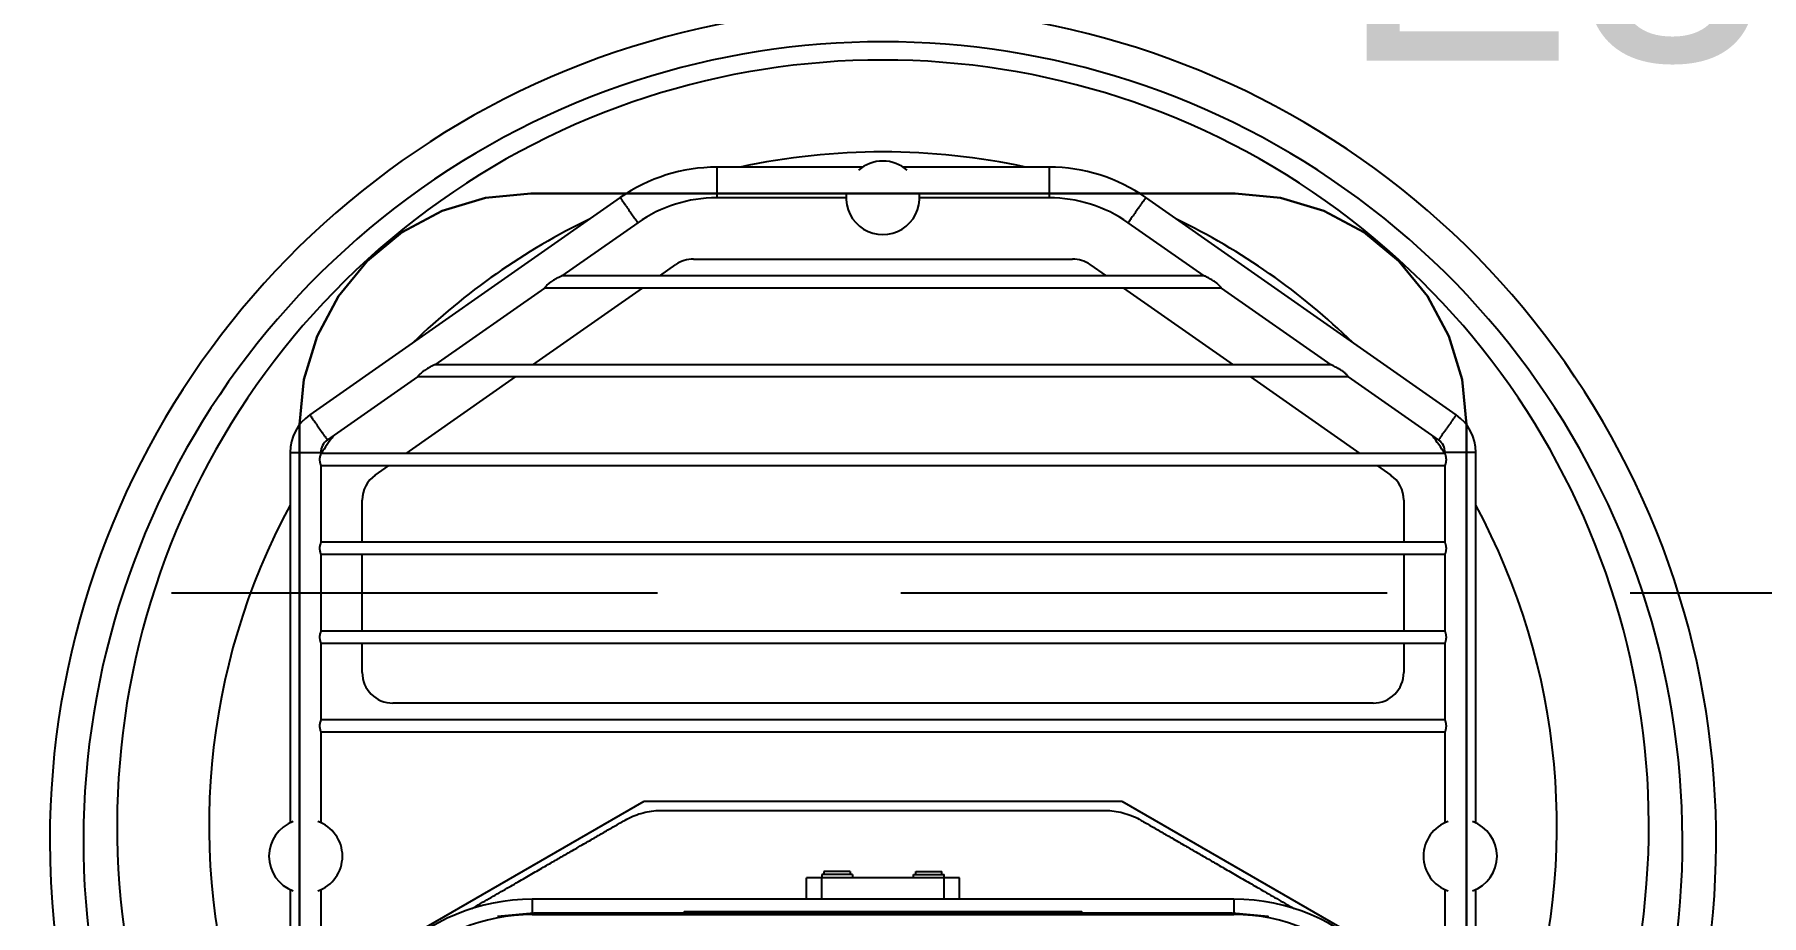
# Model space of a CAD drawing. Header units: millimetres. Extents: x 38967 to 51721, y 49836 to 53207.
# Drawn here: x 48918.6 to 48975, y 51824.1 to 51852.9 of the extents above; entities that cross this region are included whole.
import ezdxf
from ezdxf.enums import TextEntityAlignment as Align

# ---------------------------------------------------------------- set-up
doc = ezdxf.new("R2010")
doc.units = ezdxf.units.MM
doc.header["$LTSCALE"] = 5
doc.linetypes.add('HIDDEN2', pattern=[4.7625, 3.175, -1.5875])
for name, color, linetype in [('200-EquipBorder-2d', 9, 'Continuous'), ('200-EquipInternal-2d', 252, 'Continuous'), ('200-EquipRed-3d', 1, 'Continuous'), ('200-EquipWhite-3d', 7, 'Continuous'), ('trace_down', 8, 'HIDDEN2')]:
    doc.layers.add(name, color=color, linetype=linetype)
doc.styles.add('TAKSİM', font='GOTHIC.TTF', dxfattribs={"height": 20})

# ---------------------------------------------------------------- blocks, each defined once
blk = doc.blocks.new('SIGMA-SL-LOGO')
at = {"layer": '200-EquipWhite-3d'}
blk.add_3dface([(-64.9, -0.33, -45.65), (-64.9, -0.33, -36.85), (64.9, -0.33, -36.85), (64.9, -0.33, -45.65)], dxfattribs=at)
blk = doc.blocks.new('SL50')
at = {"layer": '200-EquipBorder-2d'}
for p, q in [((78.5, -452.05), (78.5, -583.17)), ((88.5, -452.05), (88.5, -583.12)), ((455.5, -583.12), (455.5, -452.05)), ((455.5, -583.12), (455.5, -452.05)), ((465.5, -583.17), (465.5, -452.05)), ((386.5, -575), (157.5, -575)), ((157.5, -580), (157.5, -575)), ((386.5, -580), (386.5, -575)), ((157.5, -580), (386.5, -580)), ((78.5, -604.94), (78.5, -725.87)), ((88.5, -604.99), (88.5, -634.55)), ((455.5, -634.55), (455.5, -604.99)), ((455.5, -634.55), (455.5, -604.99)), ((465.5, -725.87), (465.5, -604.94)), ((88.5, -638.55), (88.5, -663.55)), ((455.5, -663.55), (455.5, -638.55)), ((455.5, -663.55), (455.5, -638.55)), ((88.5, -667.55), (88.5, -692.55)), ((455.5, -692.55), (455.5, -667.55)), ((455.5, -692.55), (455.5, -667.55)), ((88.5, -696.55), (88.5, -721.55)), ((455.5, -721.55), (455.5, -696.55)), ((455.5, -721.55), (455.5, -696.55)), ((78.5, -725.87), (88.5, -725.87)), ((88.5, -725.55), (88.5, -725.87)), ((90.63, -729.97), (120.03, -750.55)), ((90.63, -729.97), (120.03, -750.55)), ((423.97, -750.55), (453.37, -729.97)), ((423.97, -750.55), (453.37, -729.97)), ((84.9, -738.16), (186.22, -809.11)), ((357.78, -809.11), (459.1, -738.16)), ((125.74, -754.55), (161.46, -779.57)), ((125.74, -754.55), (161.46, -779.57)), ((382.54, -779.57), (418.26, -754.55)), ((382.54, -779.57), (418.26, -754.55)), ((167.17, -783.57), (191.95, -800.92)), ((167.17, -783.57), (191.95, -800.92)), ((352.05, -800.92), (376.82, -783.57)), ((352.05, -800.92), (376.82, -783.57)), ((217.76, -809.05), (260.05, -809.05)), ((217.76, -809.05), (260.05, -809.05)), ((284.05, -809.05), (326.24, -809.05)), ((284.05, -809.05), (326.24, -809.05)), ((217.76, -819.05), (265.42, -819.05)), ((278.68, -819.05), (326.24, -819.05))]:
    blk.add_line(p, q, dxfattribs=at)
for centre, radius, start, end in [((272, -599), 272, 135.3487, 0), ((272, -599), 272, 0, 44.6513), ((157.5, -515), 65, 180, 270), ((157.5, -515), 60, 180, 270), ((386.5, -515), 65, 270, 0), ((386.5, -515), 60, 270, 0), ((272, -604.05), 220, 162.05, 208.4124), ((272, -604.05), 220, 331.5876, 17.95), ((83.55, -594.05), 12, 109.73, 250.27), ((83.55, -594.05), 12, 289.2128, 70.7872), ((460.45, -594.05), 12, 109.2128, 250.7872), ((460.45, -594.05), 12, 289.73, 70.27), ((93.5, -725.87), 15, 180, 234.9997), ((93.5, -725.87), 5, 180, 235.0009), ((450.5, -725.87), 5, 305, 0), ((450.5, -725.87), 5, 305, 0), ((450.5, -725.87), 15, 305, 0), ((272, -604.05), 220, 225.8059, 244.1904), ((272, -604.05), 220, 295.8038, 314.1962), ((272.05, -809.05), 12, 355.2198, 184.7802), ((217.75, -764.08), 44.98, 234.9982, 270.0157), ((217.75, -764.08), 44.98, 234.9982, 270.0157), ((326.24, -764.05), 45, 270, 305), ((326.24, -764.05), 45, 270, 305), ((217.75, -764.08), 54.98, 234.9982, 270.0142), ((326.24, -764.05), 55, 270, 305), ((272, -604.05), 220, 257.7613, 282.2387), ((272.05, -809.05), 12, 228.5904, 270), ((272.05, -809.05), 12, 270, 311.4096)]:
    blk.add_arc(centre, radius, start, end, dxfattribs=at)
for points, knots in [([(88.5, -634.55), (88.5, -634.55), (88.5, -634.57), (88.47, -634.62), (88.46, -634.66), (88.42, -634.76), (88.4, -634.82), (88.35, -634.97), (88.32, -635.05), (88.27, -635.23), (88.24, -635.33), (88.19, -635.54), (88.17, -635.66), (88.13, -635.91), (88.11, -636.04), (88.09, -636.3), (88.08, -636.43), (88.08, -636.55)], [9.152752, 9.152752, 9.152752, 9.152752, 9.533924, 9.533924, 9.915095, 9.915095, 10.296267, 10.296267, 10.677439, 10.677439, 11.058996, 11.058996, 11.440554, 11.440554, 11.822112, 11.822112, 12.203669, 12.203669, 12.203669, 12.203669]), ([(88.08, -636.55), (88.08, -636.68), (88.09, -636.81), (88.11, -637.07), (88.13, -637.2), (88.17, -637.45), (88.19, -637.56), (88.24, -637.78), (88.27, -637.88), (88.32, -638.06), (88.35, -638.14), (88.4, -638.29), (88.42, -638.35), (88.46, -638.45), (88.47, -638.49), (88.5, -638.54), (88.5, -638.55), (88.5, -638.55)], [0, 0, 0, 0, 0.381558, 0.381558, 0.763115, 0.763115, 1.144673, 1.144673, 1.526231, 1.526231, 1.907402, 1.907402, 2.288574, 2.288574, 2.669746, 2.669746, 3.050917, 3.050917, 3.050917, 3.050917]), ([(455.5, -638.55), (455.5, -638.55), (455.5, -638.55), (455.52, -638.51), (455.55, -638.44), (455.63, -638.2), (455.69, -638.03), (455.79, -637.66), (455.83, -637.46), (455.89, -637.11), (455.9, -636.97), (455.91, -636.77), (455.91, -636.72), (455.92, -636.64), (455.92, -636.61), (455.92, -636.55), (455.92, -636.52), (455.92, -636.45), (455.92, -636.42), (455.91, -636.3), (455.91, -636.23), (455.89, -636.06), (455.88, -635.96), (455.84, -635.69), (455.81, -635.53), (455.72, -635.2), (455.67, -635.04), (455.59, -634.77), (455.55, -634.67), (455.51, -634.57), (455.5, -634.55), (455.5, -634.55)], [6.155461, 6.155461, 6.155461, 6.155461, 6.37428, 6.37428, 7.137182, 7.137182, 7.942469, 7.942469, 8.627831, 8.627831, 9.07195, 9.07195, 9.2234, 9.2234, 9.317707, 9.317707, 9.40388, 9.40388, 9.515022, 9.515022, 9.743972, 9.743972, 10.040576, 10.040576, 10.614139, 10.614139, 11.296123, 11.296123, 12.028456, 12.028456, 12.524269, 12.524269, 12.524269, 12.524269]), ([(88.5, -663.55), (88.5, -663.55), (88.5, -663.57), (88.47, -663.62), (88.46, -663.66), (88.42, -663.76), (88.4, -663.82), (88.35, -663.97), (88.32, -664.05), (88.27, -664.23), (88.24, -664.33), (88.19, -664.54), (88.17, -664.66), (88.13, -664.91), (88.11, -665.04), (88.09, -665.3), (88.08, -665.43), (88.08, -665.55)], [9.152752, 9.152752, 9.152752, 9.152752, 9.533924, 9.533924, 9.915095, 9.915095, 10.296267, 10.296267, 10.677439, 10.677439, 11.058996, 11.058996, 11.440554, 11.440554, 11.822112, 11.822112, 12.203669, 12.203669, 12.203669, 12.203669]), ([(455.5, -667.55), (455.5, -667.55), (455.5, -667.55), (455.52, -667.51), (455.55, -667.44), (455.63, -667.2), (455.69, -667.03), (455.79, -666.66), (455.83, -666.46), (455.89, -666.11), (455.9, -665.97), (455.91, -665.77), (455.91, -665.72), (455.92, -665.64), (455.92, -665.61), (455.92, -665.55), (455.92, -665.52), (455.92, -665.45), (455.92, -665.42), (455.91, -665.3), (455.91, -665.23), (455.89, -665.06), (455.88, -664.96), (455.84, -664.69), (455.81, -664.53), (455.72, -664.2), (455.68, -664.04), (455.59, -663.78), (455.55, -663.67), (455.51, -663.57), (455.5, -663.55), (455.5, -663.55)], [6.1563, 6.1563, 6.1563, 6.1563, 6.373933, 6.373933, 7.136707, 7.136707, 7.942032, 7.942032, 8.627147, 8.627147, 9.072446, 9.072446, 9.224067, 9.224067, 9.318413, 9.318413, 9.404575, 9.404575, 9.51564, 9.51564, 9.744205, 9.744205, 10.040186, 10.040186, 10.613459, 10.613459, 11.295231, 11.295231, 12.02754, 12.02754, 12.525118, 12.525118, 12.525118, 12.525118]), ([(88.08, -665.55), (88.08, -665.68), (88.09, -665.81), (88.11, -666.07), (88.13, -666.2), (88.17, -666.45), (88.19, -666.56), (88.24, -666.78), (88.27, -666.88), (88.32, -667.06), (88.35, -667.14), (88.4, -667.29), (88.42, -667.35), (88.46, -667.45), (88.47, -667.49), (88.5, -667.54), (88.5, -667.55), (88.5, -667.55)], [0, 0, 0, 0, 0.381558, 0.381558, 0.763115, 0.763115, 1.144673, 1.144673, 1.526231, 1.526231, 1.907402, 1.907402, 2.288574, 2.288574, 2.669746, 2.669746, 3.050917, 3.050917, 3.050917, 3.050917]), ([(88.5, -692.55), (88.5, -692.55), (88.5, -692.57), (88.47, -692.62), (88.46, -692.66), (88.42, -692.76), (88.4, -692.82), (88.35, -692.97), (88.32, -693.05), (88.27, -693.23), (88.24, -693.33), (88.19, -693.54), (88.17, -693.66), (88.13, -693.91), (88.11, -694.04), (88.09, -694.3), (88.08, -694.43), (88.08, -694.55)], [9.152752, 9.152752, 9.152752, 9.152752, 9.533924, 9.533924, 9.915095, 9.915095, 10.296267, 10.296267, 10.677439, 10.677439, 11.058996, 11.058996, 11.440554, 11.440554, 11.822112, 11.822112, 12.203669, 12.203669, 12.203669, 12.203669]), ([(455.5, -696.55), (455.5, -696.55), (455.5, -696.55), (455.52, -696.51), (455.55, -696.44), (455.63, -696.2), (455.69, -696.03), (455.79, -695.66), (455.83, -695.46), (455.89, -695.11), (455.9, -694.97), (455.91, -694.77), (455.91, -694.72), (455.92, -694.64), (455.92, -694.61), (455.92, -694.55), (455.92, -694.52), (455.92, -694.45), (455.92, -694.42), (455.91, -694.3), (455.91, -694.23), (455.89, -694.06), (455.88, -693.96), (455.84, -693.69), (455.81, -693.53), (455.72, -693.2), (455.68, -693.04), (455.59, -692.78), (455.55, -692.67), (455.51, -692.57), (455.5, -692.55), (455.5, -692.55)], [6.156601, 6.156601, 6.156601, 6.156601, 6.37381, 6.37381, 7.136538, 7.136538, 7.941876, 7.941876, 8.626903, 8.626903, 9.072625, 9.072625, 9.224307, 9.224307, 9.318666, 9.318666, 9.404825, 9.404825, 9.515862, 9.515862, 9.74429, 9.74429, 10.040049, 10.040049, 10.61322, 10.61322, 11.294915, 11.294915, 12.027216, 12.027216, 12.525423, 12.525423, 12.525423, 12.525423]), ([(88.08, -694.55), (88.08, -694.68), (88.09, -694.81), (88.11, -695.07), (88.13, -695.2), (88.17, -695.45), (88.19, -695.56), (88.24, -695.78), (88.27, -695.88), (88.32, -696.06), (88.35, -696.14), (88.4, -696.29), (88.42, -696.35), (88.46, -696.45), (88.47, -696.49), (88.5, -696.54), (88.5, -696.55), (88.5, -696.55)], [0, 0, 0, 0, 0.381558, 0.381558, 0.763115, 0.763115, 1.144673, 1.144673, 1.526231, 1.526231, 1.907402, 1.907402, 2.288574, 2.288574, 2.669746, 2.669746, 3.050917, 3.050917, 3.050917, 3.050917]), ([(88.5, -721.55), (88.5, -721.55), (88.5, -721.57), (88.47, -721.62), (88.46, -721.66), (88.42, -721.76), (88.4, -721.82), (88.35, -721.97), (88.32, -722.05), (88.27, -722.23), (88.24, -722.33), (88.19, -722.54), (88.17, -722.66), (88.13, -722.91), (88.11, -723.04), (88.09, -723.3), (88.08, -723.43), (88.08, -723.55)], [9.152752, 9.152752, 9.152752, 9.152752, 9.533924, 9.533924, 9.915095, 9.915095, 10.296267, 10.296267, 10.677439, 10.677439, 11.058996, 11.058996, 11.440554, 11.440554, 11.822112, 11.822112, 12.203669, 12.203669, 12.203669, 12.203669]), ([(455.5, -725.55), (455.5, -725.55), (455.5, -725.55), (455.52, -725.51), (455.55, -725.44), (455.63, -725.2), (455.69, -725.03), (455.79, -724.66), (455.83, -724.46), (455.89, -724.11), (455.9, -723.97), (455.91, -723.77), (455.91, -723.72), (455.92, -723.64), (455.92, -723.61), (455.92, -723.55), (455.92, -723.52), (455.92, -723.45), (455.92, -723.42), (455.91, -723.3), (455.91, -723.23), (455.89, -723.06), (455.88, -722.96), (455.84, -722.69), (455.81, -722.53), (455.72, -722.2), (455.68, -722.04), (455.59, -721.78), (455.55, -721.67), (455.51, -721.57), (455.5, -721.55), (455.5, -721.55)], [6.156756, 6.156756, 6.156756, 6.156756, 6.373747, 6.373747, 7.136451, 7.136451, 7.941796, 7.941796, 8.626778, 8.626778, 9.072717, 9.072717, 9.22443, 9.22443, 9.318797, 9.318797, 9.404954, 9.404954, 9.515977, 9.515977, 9.744334, 9.744334, 10.039979, 10.039979, 10.613097, 10.613097, 11.294753, 11.294753, 12.02705, 12.02705, 12.52558, 12.52558, 12.52558, 12.52558]), ([(88.08, -723.55), (88.08, -723.68), (88.09, -723.81), (88.11, -724.07), (88.13, -724.2), (88.17, -724.45), (88.19, -724.56), (88.24, -724.78), (88.27, -724.88), (88.32, -725.06), (88.35, -725.14), (88.4, -725.29), (88.42, -725.35), (88.46, -725.45), (88.47, -725.49), (88.5, -725.54), (88.5, -725.55), (88.5, -725.55)], [0, 0, 0, 0, 0.381558, 0.381558, 0.763115, 0.763115, 1.144673, 1.144673, 1.526231, 1.526231, 1.907402, 1.907402, 2.288574, 2.288574, 2.669746, 2.669746, 3.050917, 3.050917, 3.050917, 3.050917]), ([(460.5, -725.87), (460.44, -725.87), (460.37, -725.87), (459.66, -725.87), (459.02, -725.87), (457.83, -725.87), (457.3, -725.87), (456.41, -725.87), (456.06, -725.87), (455.7, -725.87), (455.61, -725.87), (455.52, -725.87), (455.5, -725.87), (455.5, -725.87)], [54.781201, 54.781201, 54.781201, 54.781201, 54.969713, 54.969713, 56.925115, 56.925115, 58.880553, 58.880553, 60.836025, 60.836025, 61.926826, 61.926826, 62.65568, 62.65568, 62.65568, 62.65568]), ([(465.5, -725.87), (465.5, -725.87), (465.5, -725.87), (465.46, -725.87), (465.3, -725.87), (464.75, -725.87), (464.36, -725.87), (463.4, -725.87), (462.84, -725.87), (461.67, -725.87), (461.09, -725.87), (460.5, -725.87)], [46.902511, 46.902511, 46.902511, 46.902511, 47.148452, 47.148452, 49.103714, 49.103714, 51.059012, 51.059012, 53.014345, 53.014345, 54.781201, 54.781201, 54.781201, 54.781201]), ([(87.76, -734.07), (87.81, -734), (87.85, -733.94), (87.9, -733.87), (88.08, -733.62), (88.27, -733.35), (88.45, -733.09), (88.57, -732.92), (88.68, -732.75), (88.79, -732.59), (88.85, -732.52), (88.9, -732.45), (88.95, -732.37), (89.1, -732.15), (89.26, -731.93), (89.41, -731.72), (89.51, -731.57), (89.6, -731.44), (89.69, -731.31), (89.73, -731.26), (89.76, -731.22), (89.79, -731.17), (89.82, -731.13), (89.85, -731.08), (89.89, -731.04), (90, -730.87), (90.11, -730.71), (90.21, -730.58), (90.25, -730.51), (90.3, -730.45), (90.34, -730.39), (90.36, -730.36), (90.38, -730.33), (90.4, -730.3), (90.42, -730.28), (90.43, -730.25), (90.45, -730.23), (90.51, -730.15), (90.56, -730.08), (90.59, -730.03), (90.62, -729.99), (90.63, -729.97), (90.63, -729.97)], [37.024061, 37.024061, 37.024061, 37.024061, 37.253311, 37.253311, 37.253311, 38.150257, 38.150257, 38.150257, 38.749492, 38.749492, 38.749492, 39.037493, 39.037493, 39.037493, 39.898209, 39.898209, 39.898209, 40.48839, 40.48839, 40.48839, 40.723079, 40.723079, 40.723079, 40.95609, 40.95609, 40.95609, 41.824287, 41.824287, 41.824287, 42.254538, 42.254538, 42.254538, 42.515096, 42.515096, 42.515096, 42.7442, 42.7442, 42.7442, 43.606897, 43.606897, 43.606897, 44.428878, 44.428878, 44.428878, 44.428878]), ([(459.1, -738.16), (459.1, -738.16), (459.1, -738.16), (459.08, -738.13), (458.99, -738), (458.67, -737.55), (458.45, -737.23), (457.9, -736.44), (457.58, -735.98), (456.87, -734.98), (456.5, -734.44), (455.75, -733.38), (455.39, -732.85), (454.71, -731.88), (454.4, -731.44), (453.89, -730.71), (453.69, -730.43), (453.48, -730.13), (453.43, -730.06), (453.38, -729.98), (453.37, -729.97), (453.37, -729.97)], [46.902511, 46.902511, 46.902511, 46.902511, 47.148452, 47.148452, 49.103714, 49.103714, 51.059012, 51.059012, 53.014345, 53.014345, 54.969713, 54.969713, 56.925115, 56.925115, 58.880553, 58.880553, 60.836025, 60.836025, 61.926826, 61.926826, 62.65568, 62.65568, 62.65568, 62.65568]), ([(84.9, -738.16), (84.9, -738.16), (84.9, -738.16), (84.9, -738.16), (84.91, -738.15), (84.93, -738.11), (84.97, -738.05), (85, -738.02), (85.03, -737.97), (85.06, -737.92), (85.08, -737.9), (85.09, -737.88), (85.11, -737.85), (85.13, -737.83), (85.15, -737.8), (85.17, -737.77), (85.24, -737.67), (85.33, -737.54), (85.44, -737.39), (85.51, -737.28), (85.59, -737.17), (85.67, -737.05), (85.72, -736.99), (85.76, -736.93), (85.8, -736.87), (85.93, -736.69), (86.07, -736.49), (86.22, -736.27), (86.34, -736.1), (86.47, -735.92), (86.59, -735.74), (86.64, -735.67), (86.7, -735.59), (86.75, -735.51), (86.91, -735.28), (87.09, -735.03), (87.26, -734.78), (87.37, -734.63), (87.48, -734.47), (87.59, -734.32), (87.65, -734.23), (87.7, -734.15), (87.76, -734.07), (87.76, -734.07), (87.76, -734.07), (87.76, -734.07)], [29.619241, 29.619241, 29.619241, 29.619241, 29.847605, 29.847605, 29.847605, 30.708391, 30.708391, 30.708391, 31.226379, 31.226379, 31.226379, 31.452878, 31.452878, 31.452878, 31.69388, 31.69388, 31.69388, 32.555952, 32.555952, 32.555952, 33.168111, 33.168111, 33.168111, 33.481999, 33.481999, 33.481999, 34.342726, 34.342726, 34.342726, 35.026669, 35.026669, 35.026669, 35.334591, 35.334591, 35.334591, 36.195839, 36.195839, 36.195839, 36.720865, 36.720865, 36.720865, 37.019376, 37.019376, 37.019376, 37.024061, 37.024061, 37.024061, 37.024061]), ([(120.03, -750.55), (120.03, -750.55), (120.04, -750.56), (120.08, -750.63), (120.14, -750.7), (120.31, -750.91), (120.43, -751.06), (120.77, -751.42), (120.99, -751.63), (121.4, -751.98), (121.55, -752.11), (121.85, -752.33), (121.99, -752.43), (122.29, -752.65), (122.46, -752.76), (122.89, -753.04), (123.16, -753.21), (123.97, -753.67), (124.5, -753.95), (125.16, -754.28), (125.36, -754.37), (125.59, -754.48), (125.66, -754.52), (125.72, -754.54), (125.73, -754.55), (125.74, -754.55), (125.74, -754.55), (125.74, -754.55)], [7.251904, 7.251904, 7.251904, 7.251904, 7.585937, 7.585937, 8.216331, 8.216331, 8.912931, 8.912931, 9.621029, 9.621029, 10.010422, 10.010422, 10.351706, 10.351706, 10.750025, 10.750025, 11.370541, 11.370541, 12.646563, 12.646563, 13.397994, 13.397994, 13.85218, 13.85218, 14.050709, 14.050709, 14.122186, 14.122186, 14.122186, 14.122186]), ([(418.26, -754.55), (418.26, -754.55), (418.27, -754.55), (418.31, -754.53), (418.37, -754.5), (418.54, -754.42), (418.67, -754.36), (419.1, -754.15), (419.46, -753.97), (420.22, -753.56), (420.61, -753.34), (421.19, -752.98), (421.41, -752.85), (421.78, -752.6), (421.94, -752.49), (422.24, -752.27), (422.38, -752.16), (422.71, -751.89), (422.89, -751.73), (423.23, -751.42), (423.38, -751.26), (423.64, -750.97), (423.75, -750.84), (423.89, -750.66), (423.94, -750.6), (423.97, -750.56), (423.97, -750.55), (423.97, -750.55)], [0.116116, 0.116116, 0.116116, 0.116116, 0.3428, 0.3428, 0.728444, 0.728444, 1.330912, 1.330912, 2.488272, 2.488272, 3.547655, 3.547655, 4.162302, 4.162302, 4.614917, 4.614917, 5.057157, 5.057157, 5.641631, 5.641631, 6.235739, 6.235739, 6.814211, 6.814211, 7.326311, 7.326311, 7.534085, 7.534085, 7.534085, 7.534085]), ([(161.46, -779.57), (161.46, -779.57), (161.48, -779.6), (161.59, -779.74), (161.68, -779.85), (161.92, -780.13), (162.09, -780.32), (162.5, -780.71), (162.69, -780.88), (163.03, -781.15), (163.17, -781.26), (163.46, -781.47), (163.6, -781.58), (163.94, -781.81), (164.14, -781.94), (164.69, -782.28), (165.06, -782.49), (165.89, -782.94), (166.33, -783.16), (166.8, -783.39), (166.94, -783.46), (167.1, -783.53), (167.15, -783.56), (167.17, -783.57), (167.17, -783.57), (167.17, -783.57)], [0.000182, 0.000182, 0.000182, 0.000182, 0.652549, 0.652549, 1.376626, 1.376626, 2.240814, 2.240814, 2.896422, 2.896422, 3.351402, 3.351402, 3.807505, 3.807505, 4.404668, 4.404668, 5.50422, 5.50422, 6.99259, 6.99259, 7.709505, 7.709505, 8.157533, 8.157533, 8.295355, 8.295355, 8.295355, 8.295355]), ([(376.82, -783.57), (376.82, -783.57), (376.83, -783.56), (376.88, -783.54), (376.93, -783.52), (377.1, -783.43), (377.24, -783.37), (377.66, -783.16), (378.03, -782.98), (378.79, -782.57), (379.17, -782.35), (379.76, -782), (379.98, -781.86), (380.35, -781.61), (380.5, -781.5), (380.8, -781.28), (380.95, -781.17), (381.28, -780.9), (381.46, -780.74), (381.8, -780.43), (381.95, -780.27), (382.21, -779.98), (382.31, -779.85), (382.44, -779.69), (382.48, -779.65), (382.52, -779.58), (382.54, -779.57), (382.54, -779.57)], [8.300859, 8.300859, 8.300859, 8.300859, 8.55871, 8.55871, 8.999863, 8.999863, 9.695384, 9.695384, 11.043792, 11.043792, 12.286389, 12.286389, 13.013808, 13.013808, 13.554407, 13.554407, 14.087489, 14.087489, 14.798577, 14.798577, 15.527862, 15.527862, 16.243204, 16.243204, 16.704437, 16.704437, 17.139149, 17.139149, 17.139149, 17.139149]), ([(186.22, -809.11), (186.22, -809.11), (186.22, -809.11), (186.25, -809.07), (186.35, -808.93), (186.68, -808.45), (186.91, -808.12), (187.48, -807.31), (187.81, -806.84), (188.52, -805.82), (188.9, -805.28), (189.65, -804.21), (190.01, -803.69), (190.69, -802.72), (190.99, -802.29), (191.49, -801.58), (191.68, -801.31), (191.86, -801.05), (191.91, -800.98), (191.94, -800.93), (191.95, -800.92), (191.95, -800.92)], [46.895734, 46.895734, 46.895734, 46.895734, 47.227724, 47.227724, 49.196057, 49.196057, 51.164714, 51.164714, 53.133603, 53.133603, 55.102699, 55.102699, 57.071984, 57.071984, 59.041347, 59.041347, 61.010818, 61.010818, 62.03624, 62.03624, 62.649568, 62.649568, 62.649568, 62.649568]), ([(354.91, -805.01), (354.63, -804.61), (354.36, -804.22), (353.73, -803.32), (353.4, -802.85), (352.82, -802.02), (352.58, -801.68), (352.22, -801.16), (352.11, -801), (352.05, -800.92), (352.05, -800.92), (352.05, -800.92)], [53.439867, 53.439867, 53.439867, 53.439867, 54.904266, 54.904266, 56.85343, 56.85343, 58.802532, 58.802532, 60.751594, 60.751594, 61.317875, 61.317875, 61.317875, 61.317875]), ([(357.78, -809.11), (357.78, -809.11), (357.74, -809.04), (357.53, -808.75), (357.35, -808.49), (356.87, -807.81), (356.58, -807.39), (355.92, -806.45), (355.56, -805.94), (355.1, -805.28), (355.01, -805.14), (354.91, -805.01)], [45.561238, 45.561238, 45.561238, 45.561238, 47.107012, 47.107012, 49.056414, 49.056414, 51.005757, 51.005757, 52.955042, 52.955042, 53.439867, 53.439867, 53.439867, 53.439867]), ([(217.76, -814.05), (217.76, -813.73), (217.76, -813.41), (217.76, -812.46), (217.76, -811.85), (217.76, -810.76), (217.76, -810.29), (217.76, -809.56), (217.76, -809.3), (217.76, -809.09), (217.76, -809.05), (217.76, -809.05)], [54.011706, 54.011706, 54.011706, 54.011706, 54.97798, 54.97798, 56.933177, 56.933177, 58.888279, 58.888279, 60.844112, 60.844112, 61.888228, 61.888228, 61.888228, 61.888228]), ([(326.24, -814.05), (326.24, -813.61), (326.24, -813.16), (326.24, -812.1), (326.24, -811.51), (326.24, -810.48), (326.24, -810.05), (326.24, -809.4), (326.24, -809.19), (326.24, -809.07), (326.24, -809.05), (326.24, -809.05)], [53.600336, 53.600336, 53.600336, 53.600336, 54.946588, 54.946588, 56.899442, 56.899442, 58.852268, 58.852268, 60.805366, 60.805366, 61.47816, 61.47816, 61.47816, 61.47816]), ([(217.76, -819.05), (217.76, -819.05), (217.76, -819.02), (217.76, -818.82), (217.76, -818.56), (217.76, -817.83), (217.76, -817.37), (217.76, -816.28), (217.76, -815.67), (217.76, -814.71), (217.76, -814.38), (217.76, -814.05)], [46.13285, 46.13285, 46.13285, 46.13285, 47.156348, 47.156348, 49.111871, 49.111871, 51.067322, 51.067322, 53.022693, 53.022693, 54.011706, 54.011706, 54.011706, 54.011706]), ([(326.24, -819.05), (326.24, -819.05), (326.24, -818.99), (326.24, -818.68), (326.24, -818.37), (326.24, -817.57), (326.24, -817.06), (326.24, -815.93), (326.24, -815.3), (326.24, -814.46), (326.24, -814.26), (326.24, -814.05)], [45.721581, 45.721581, 45.721581, 45.721581, 47.134895, 47.134895, 49.087861, 49.087861, 51.040799, 51.040799, 52.993707, 52.993707, 53.600336, 53.600336, 53.600336, 53.600336])]:
    blk.add_open_spline(points, degree=3, knots=knots, dxfattribs=at)
at = {"layer": '200-EquipInternal-2d'}
for p, q in [((194, -612.05), (88.5, -551.14)), ((455.5, -551.14), (350, -612.05)), ((247, -580), (247, -587)), ((252, -580), (252, -587)), ((292, -580), (292, -587)), ((297, -580), (297, -587)), ((247, -587), (252, -587)), ((252, -587), (292, -587)), ((252, -587), (252, -588.04)), ((257, -588.04), (252, -588.04)), ((252.73, -588.04), (252.73, -589.04)), ((257, -589.04), (252.73, -589.04)), ((262, -588.04), (257, -588.04)), ((261.27, -589.04), (257, -589.04)), ((261.27, -588.04), (261.27, -589.04)), ((262, -587), (262, -588.04)), ((282, -588.04), (282, -587)), ((282, -588.04), (287, -588.04)), ((282.73, -589.04), (282.73, -588.04)), ((282.73, -589.04), (287, -589.04)), ((287, -588.04), (292, -588.04)), ((287, -589.04), (291.27, -589.04)), ((291.27, -589.04), (291.27, -588.04)), ((292, -587), (297, -587)), ((292, -588.04), (292, -587)), ((350, -612.05), (194, -612.05)), ((344.34, -609), (199.66, -609)), ((88.5, -634.55), (455.5, -634.55)), ((88.5, -638.55), (455.5, -638.55)), ((112, -644.05), (432, -644.05)), ((102, -663.55), (102, -654.05)), ((442, -654.05), (442, -663.55)), ((88.5, -663.55), (455.5, -663.55)), ((88.5, -667.55), (455.5, -667.55)), ((102, -692.55), (102, -667.55)), ((442, -667.55), (442, -692.55)), ((88.5, -692.55), (455.5, -692.55)), ((88.5, -696.55), (455.5, -696.55)), ((102, -710.33), (102, -696.55)), ((442, -696.55), (442, -710.33)), ((88.5, -721.55), (455.5, -721.55)), ((110.6, -721.55), (106.26, -718.52)), ((437.74, -718.52), (433.4, -721.55)), ((88.5, -725.55), (455.5, -725.55)), ((152.02, -750.55), (116.31, -725.55)), ((427.69, -725.55), (391.98, -750.55)), ((455.5, -725.87), (455.5, -725.55)), ((455.5, -725.87), (455.5, -725.55)), ((120.03, -750.55), (423.97, -750.55)), ((125.74, -754.55), (418.26, -754.55)), ((193.45, -779.57), (157.73, -754.55)), ((386.27, -754.55), (350.55, -779.57)), ((161.46, -779.57), (382.54, -779.57)), ((167.17, -783.57), (376.82, -783.57)), ((204.42, -787.25), (199.16, -783.57)), ((344.84, -783.57), (339.58, -787.25)), ((333.85, -789.05), (210.15, -789.05))]:
    blk.add_line(p, q, dxfattribs=at)
for centre, radius, start, end in [((272, -599), 261, 160.5957, 19.4008), ((272, -604.05), 250, 160.5861, 19.4139), ((112, -654.05), 10, 90, 180), ((432, -654.05), 10, 0, 90), ((112, -710.33), 10, 180, 235), ((432, -710.33), 10, 304.9999, 0), ((272, -604.05), 220, 213.5231, 215.3378), ((272, -604.05), 220, 324.6623, 326.4769), ((210.15, -779.05), 10, 234.9997, 270), ((333.85, -779.05), 10, 270.0001, 305)]:
    blk.add_arc(centre, radius, start, end, dxfattribs=at)
for points, weights in [([(187.71, -605.75), (168.7, -594.78), (137.82, -576.95)], [2.7731228822, 2.41795957484, 1.96527176975]), ([(406.24, -576.93), (375.37, -594.75), (356.36, -605.73)], [1.96446224952, 2.41661603111, 2.77146153994])]:
    blk.add_rational_spline(points, weights, degree=2, dxfattribs=at)
for points, knots in [([(199.66, -609), (199.33, -609), (199.01, -608.99), (197.73, -608.93), (196.78, -608.83), (194.87, -608.51), (193.93, -608.29), (192.07, -607.74), (191.15, -607.41), (189.38, -606.66), (188.53, -606.23), (187.71, -605.75)], [58.990812, 58.990812, 58.990812, 58.990812, 59.948686, 59.948686, 62.740296, 62.740296, 65.531906, 65.531906, 68.323515, 68.323515, 71.051117, 71.051117, 71.051117, 71.051117]), ([(356.36, -605.73), (356.31, -605.76), (356.26, -605.79), (355.39, -606.29), (354.54, -606.72), (352.8, -607.46), (351.91, -607.78), (350.09, -608.31), (349.17, -608.52), (347.32, -608.83), (346.38, -608.93), (345.09, -608.99), (344.72, -609), (344.34, -609)], [129.542294, 129.542294, 129.542294, 129.542294, 129.705269, 129.705269, 132.425007, 132.425007, 135.144745, 135.144745, 137.864482, 137.864482, 140.58422, 140.58422, 141.679293, 141.679293, 141.679293, 141.679293])]:
    blk.add_open_spline(points, degree=3, knots=knots, dxfattribs=at)
at = {"layer": '200-EquipRed-3d'}
for points in [[(81.48, -700, 239.89), (81.5, -8, 239.89), (81.5, -8, 159.89), (81.48, -700, 159.89)], [(462.5, -8, 239.89), (462.5, -700, 239.89), (462.5, -700, 159.89), (462.5, -8, 159.89)], [(158, -575.5, 814.42), (146.2, -574.34, 814.42), (146.2, -574.34, 874.42), (158, -575.5, 874.42)], [(386, -575.5, 814.42), (158, -575.5, 814.42), (158, -575.5, 874.42), (386, -575.5, 874.42)], [(81.48, -735, 239.89), (81.48, -700, 239.89), (81.48, -700, 159.89), (81.48, -735, 159.89)], [(462.5, -700, 239.89), (462.5, -735, 239.89), (462.5, -735, 159.89), (462.5, -700, 159.89)], [(387, -810.5, 239.89), (157, -810.5, 239.89), (157, -810.5, 159.89), (387, -810.5, 159.89)]]:
    blk.add_3dface(points, dxfattribs=at)
for points, invisible_edges in [([(397.8, -574.34, 814.42), (386, -575.5, 814.42), (386, -575.5, 874.42), (397.8, -574.34, 874.42)], 8), ([(82.93, -749.73, 239.89), (81.48, -735, 239.89), (81.48, -735, 159.89), (82.93, -749.73, 159.89)], 8), ([(462.5, -735, 239.89), (461.05, -749.73, 239.89), (461.05, -749.73, 159.89), (462.5, -735, 159.89)], 2), ([(87.23, -763.9, 239.89), (82.93, -749.73, 239.89), (82.93, -749.73, 159.89), (87.23, -763.9, 159.89)], 10), ([(461.05, -749.73, 239.89), (456.75, -763.89, 239.89), (456.75, -763.89, 159.89), (461.05, -749.73, 159.89)], 10), ([(94.21, -776.95, 239.89), (87.23, -763.9, 239.89), (87.23, -763.9, 159.89), (94.21, -776.95, 159.89)], 10), ([(456.75, -763.89, 239.89), (449.78, -776.95, 239.89), (449.78, -776.95, 159.89), (456.75, -763.89, 159.89)], 10), ([(103.6, -788.39, 239.89), (94.21, -776.95, 239.89), (94.21, -776.95, 159.89), (103.6, -788.39, 159.89)], 10), ([(449.78, -776.95, 239.89), (440.39, -788.39, 239.89), (440.39, -788.39, 159.89), (449.78, -776.95, 159.89)], 10), ([(115.04, -797.78, 239.89), (103.6, -788.39, 239.89), (103.6, -788.39, 159.89), (115.04, -797.78, 159.89)], 10), ([(440.39, -788.39, 239.89), (428.95, -797.78, 239.89), (428.95, -797.78, 159.89), (440.39, -788.39, 159.89)], 10), ([(128.1, -804.76, 239.89), (115.04, -797.78, 239.89), (115.04, -797.78, 159.89), (128.1, -804.76, 159.89)], 10), ([(428.95, -797.78, 239.89), (415.89, -804.75, 239.89), (415.89, -804.75, 159.89), (428.95, -797.78, 159.89)], 10), ([(142.27, -809.05, 239.89), (128.1, -804.76, 239.89), (128.1, -804.76, 159.89), (142.27, -809.05, 159.89)], 10), ([(415.89, -804.75, 239.89), (401.73, -809.05, 239.89), (401.73, -809.05, 159.89), (415.89, -804.75, 159.89)], 10), ([(157, -810.5, 239.89), (142.27, -809.05, 239.89), (142.27, -809.05, 159.89), (157, -810.5, 159.89)], 2), ([(401.73, -809.05, 239.89), (387, -810.5, 239.89), (387, -810.5, 159.89), (401.73, -809.05, 159.89)], 8)]:
    blk.add_3dface(points, dxfattribs=dict(at, invisible_edges=invisible_edges))
blk.add_blockref('SIGMA-SL-LOGO', (272, -575.5, 932.42))

msp = doc.modelspace()

# ---------------------------------------------------------------- linework, layer by layer
at = {"layer": 'trace_down'}
msp.add_line((48637.341, 51834.644), (49269.341, 51834.644), dxfattribs=at)

# ---------------------------------------------------------------- block references
at = {"xscale": 0.1000000000003638, "yscale": 0.09999999999854481, "zscale": 0.1000000000003638, "rotation": 180}
msp.add_blockref('SL50', (48973.522, 51766.644), dxfattribs=at)

# ---------------------------------------------------------------- texts
at = {"style": 'TAKSİM'}
msp.add_text('E34', height=8.64, dxfattribs=at).set_placement((48971.447, 51852.024), align=Align.CENTER)

doc.saveas('drawing.dxf')
